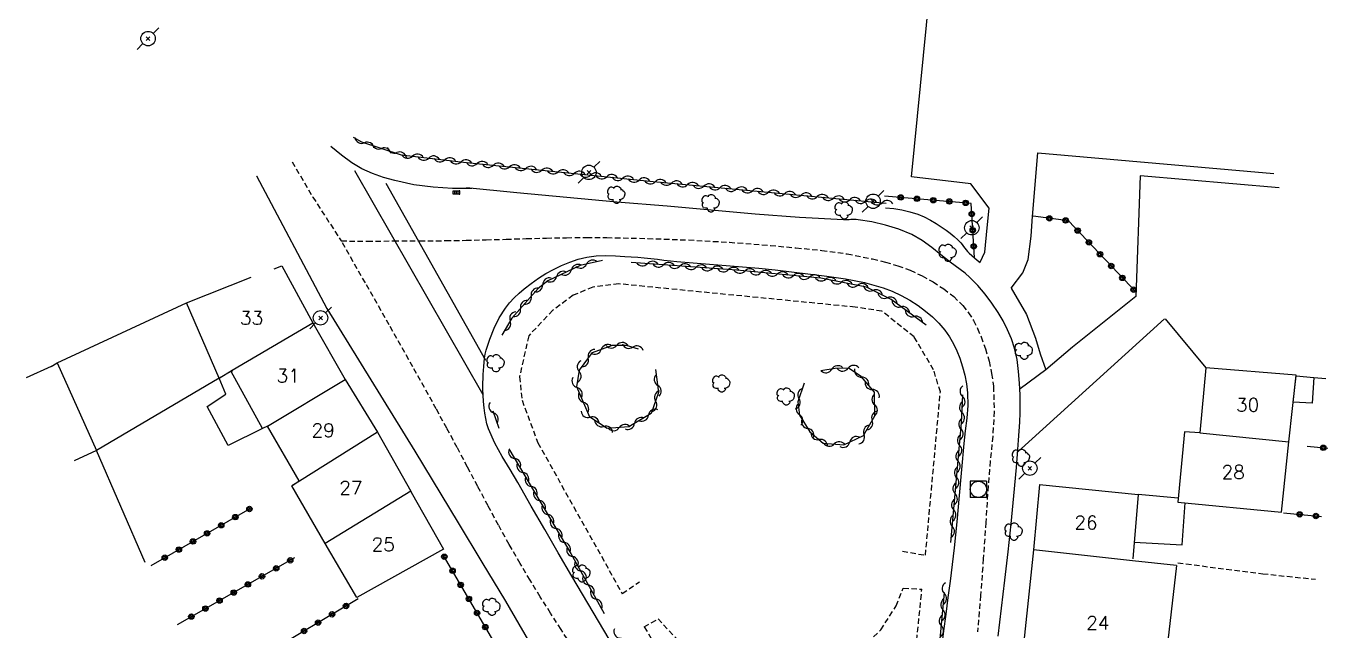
# Model space of a CAD drawing. Header units: millimetres. Extents: x 146998 to 148001, y 143000 to 144001.
# Drawn here: x 147358.8 to 147478.8, y 143512.1 to 143567.9 of the extents above; entities that cross this region are included whole.
import ezdxf
from ezdxf.enums import TextEntityAlignment as Align

# ---------------------------------------------------------------- set-up
doc = ezdxf.new("R2010")
doc.units = ezdxf.units.MM
doc.linetypes.add('DASHED', pattern=[0.75, 0.5, -0.25])
doc.layers.get('0').update_dxf_attribs({"linetype": 'CONTINUOUS'})
for name, color, linetype in [('W0001', 6, 'DASHED'), ('W0008', 7, 'CONTINUOUS'), ('W0014', 7, 'CONTINUOUS'), ('W0017', 7, 'CONTINUOUS'), ('W0020', 2, 'CONTINUOUS'), ('W0101', 7, 'CONTINUOUS'), ('W0104', 1, 'CONTINUOUS'), ('W0112', 1, 'DASHED'), ('W0300', 7, 'CONTINUOUS'), ('W0310', 3, 'CONTINUOUS'), ('W0323', 7, 'CONTINUOUS'), ('W0333', 7, 'CONTINUOUS'), ('W0401', 7, 'CONTINUOUS'), ('W0420', 7, 'CONTINUOUS'), ('W0473', 7, 'CONTINUOUS'), ('W0991', 7, 'CONTINUOUS'), ('W1102', 7, 'CONTINUOUS')]:
    doc.layers.add(name, color=color, linetype=linetype)
doc.styles.get("Standard").update_dxf_attribs({"font": 'romans.shx', "width": 0.85})

# ---------------------------------------------------------------- blocks, each defined once
blk = doc.blocks.new('T300')
for p, q in [((-0.8, 0.51), (-0.86, 0.34)), ((-0.86, 0.34), (-0.86, 0.17)), ((-0.86, 0.17), (-0.74, 0.06)), ((-0.69, 0.63), (-0.8, 0.51)), ((-0.8, -0.06), (-0.74, 0.06)), ((-0.74, 0.06), (-0.69, 0.11)), ((-0.57, 0.69), (-0.69, 0.63)), ((-0.46, 0.69), (-0.57, 0.69)), ((-0.29, 0.63), (-0.46, 0.69)), ((-0.29, 0.63), (-0.17, 0.74)), ((-0.23, 0.57), (-0.29, 0.63)), ((-0.17, 0.74), (-0.06, 0.8)), ((-0.06, 0.8), (0.06, 0.8)), ((0.06, 0.8), (0.23, 0.74)), ((0.23, 0.74), (0.34, 0.63)), ((0.34, 0.63), (0.4, 0.51)), ((0.46, 0.46), (0.34, 0.46)), ((0.4, 0.51), (0.4, 0.46)), ((0.57, 0.4), (0.46, 0.46)), ((0.57, 0.4), (0.69, 0.29)), ((0.69, 0.29), (0.74, 0.17)), ((0.74, 0.06), (0.69, -0.17)), ((0.74, 0.17), (0.74, 0.06)), ((-0.8, -0.17), (-0.8, -0.06)), ((-0.8, -0.23), (-0.8, -0.17)), ((-0.74, -0.34), (-0.8, -0.23)), ((-0.69, -0.4), (-0.74, -0.34)), ((-0.51, -0.46), (-0.69, -0.4)), ((-0.4, -0.46), (-0.51, -0.46)), ((-0.4, -0.46), (-0.34, -0.46)), ((-0.34, -0.46), (-0.34, -0.4)), ((-0.34, -0.51), (-0.34, -0.46)), ((-0.29, -0.63), (-0.34, -0.51)), ((-0.17, -0.74), (-0.29, -0.63)), ((-0.06, -0.8), (-0.17, -0.74)), ((0.06, -0.8), (-0.06, -0.8)), ((0.17, -0.74), (0.06, -0.8)), ((0.23, -0.69), (0.17, -0.74)), ((0.29, -0.46), (0.23, -0.46)), ((0.29, -0.63), (0.23, -0.69)), ((0.46, -0.4), (0.29, -0.46)), ((0.34, -0.51), (0.29, -0.63)), ((0.34, -0.51), (0.34, -0.46)), ((0.57, -0.34), (0.46, -0.4)), ((0.63, -0.29), (0.57, -0.34)), ((0.69, -0.17), (0.63, -0.29))]:
    blk.add_line(p, q)
blk = doc.blocks.new('T473')
for p, q in [((-0.166667, 0.166667), (0.166667, -0.166667)), ((-0.166667, -0.166667), (0.166667, 0.166667)), ((0.500001, 0.500001), (1.000002, 1.000002)), ((-1.000002, -1.000002), (-0.500001, -0.500001))]:
    blk.add_line(p, q)
blk.add_ellipse((0, 0), major_axis=(0.471405, 0.471405), ratio=1, start_param=5.4977871438, end_param=11.780972451)
blk = doc.blocks.new('T420')
for p, q in [((0.75, 0.75), (-0.75, 0.75)), ((-0.75, 0.75), (-0.75, -0.75)), ((0.75, 0.75), (0.75, -0.75)), ((0.75, -0.75), (-0.75, -0.75))]:
    blk.add_line(p, q)
blk.add_ellipse((0, 0), major_axis=(-0.53, 0.53), ratio=1, start_param=3.926991, end_param=10.210176)
blk = doc.blocks.new('T401')
for p, q in [((-0.3, 0.3), (0, 0.3)), ((-0.3, -0.25), (-0.3, 0.3)), ((-0.3, 0.15), (0, 0.15)), ((-0.3, 0), (0, 0)), ((0, 0.3), (0, -0.25)), ((-0.3, -0.15), (0, -0.15)), ((-0.3, -0.25), (-0.3, -0.3)), ((-0.3, -0.3), (0, -0.3)), ((0, -0.3), (0, -0.25))]:
    blk.add_line(p, q)
blk = doc.blocks.new('t323o')
at = {"color": 0, "linetype": 'Continuous'}
for radius in [0.25, 0.15]:
    blk.add_circle((0, 0), radius, dxfattribs=at)
blk = doc.blocks.new('t310o')
at = {"color": 0, "linetype": 'Continuous'}
for centre, start, end in [((-0.5, 0.38), 216.8699, 323.1304), ((0.5, -0.37), 36.8699, 143.1303)]:
    blk.add_arc(centre, 0.625, start, end, dxfattribs=at)

msp = doc.modelspace()

# ---------------------------------------------------------------- linework, layer by layer
at = {"layer": 'W0001'}
for points in [[(147383.3, 143555.35), (147385.2, 143552.1), (147387.83, 143548.05)], [(147387.83, 143548.05), (147390.24, 143548.04), (147392.65, 143548.05), (147395.06, 143548.06), (147397.47, 143548.08), (147399.33, 143548.11), (147401.18, 143548.16), (147403.03, 143548.21), (147404.89, 143548.27), (147406.74, 143548.32), (147408.6, 143548.35), (147410.45, 143548.37), (147412.31, 143548.36), (147416.08, 143548.28), (147419.85, 143548.14), (147423.62, 143547.93), (147427.39, 143547.64), (147429.75, 143547.42), (147432.12, 143547.18), (147434.48, 143546.86), (147436.82, 143546.39), (147437.99, 143546.1), (147439.14, 143545.76), (147440.27, 143545.35), (147441.37, 143544.84), (147442.39, 143544.27), (147443.37, 143543.64), (147444.3, 143542.92), (147445.14, 143542.09), (147445.66, 143541.44), (147446.11, 143540.73), (147446.48, 143539.98), (147446.81, 143539.22), (147447.22, 143538.11), (147447.55, 143536.97), (147447.79, 143535.82), (147447.95, 143534.65), (147448.03, 143532.34), (147447.89, 143530.04), (147447.66, 143527.75), (147447.47, 143525.47), (147447.25, 143522.1), (147447.02, 143518.74), (147446.77, 143515.37), (147446.48, 143512.01)], [(147409.06, 143510.73), (147408.09, 143512.23), (147407.13, 143513.74), (147406.17, 143515.25), (147405.24, 143516.78), (147404.32, 143518.32), (147403.31, 143520.07), (147402.33, 143521.85), (147401.36, 143523.63), (147400.41, 143525.42), (147399.47, 143527.21), (147398.52, 143529), (147397.56, 143530.78), (147396.59, 143532.56), (147394.43, 143536.45), (147392.25, 143540.32), (147390.05, 143544.19), (147387.83, 143548.05)]]:
    msp.add_lwpolyline(points, dxfattribs=at)
at = {"layer": 'W0008'}
msp.add_lwpolyline([(147413.02, 143510.51), (147412.04, 143512.17), (147411.05, 143513.83), (147410.07, 143515.49), (147409.1, 143517.16), (147407.84, 143519.3), (147406.59, 143521.45), (147405.35, 143523.6), (147404.12, 143525.77), (147403.41, 143526.98), (147402.67, 143528.18), (147401.98, 143529.42), (147401.41, 143530.73), (147401.26, 143531.2), (147401.15, 143531.69), (147401.07, 143532.18), (147401, 143532.67), (147400.94, 143533.25), (147400.9, 143533.83), (147400.89, 143534.4), (147400.89, 143534.98), (147400.9, 143535.36), (147400.91, 143535.74), (147400.93, 143536.11), (147400.96, 143536.49), (147400.99, 143536.87), (147401.05, 143537.25), (147401.11, 143537.62), (147401.2, 143537.99), (147401.52, 143539.01), (147401.92, 143540), (147402.4, 143540.95), (147402.97, 143541.85), (147403.35, 143542.35), (147403.77, 143542.8), (147404.23, 143543.23), (147404.7, 143543.63), (147405.34, 143544.13), (147406, 143544.61), (147406.69, 143545.04), (147407.4, 143545.43), (147408.14, 143545.79), (147408.89, 143546.11), (147409.67, 143546.37), (147410.47, 143546.57), (147411.34, 143546.68), (147412.22, 143546.7), (147413.1, 143546.67), (147413.97, 143546.63), (147414.57, 143546.6), (147415.17, 143546.55), (147415.77, 143546.49), (147416.37, 143546.43), (147416.97, 143546.36), (147417.57, 143546.29), (147418.17, 143546.22), (147418.77, 143546.16), (147420.28, 143546.02), (147421.79, 143545.9), (147423.3, 143545.78), (147424.81, 143545.66), (147426.32, 143545.53), (147427.83, 143545.39), (147429.34, 143545.22), (147430.84, 143545.03), (147432.58, 143544.79), (147434.33, 143544.55), (147436.08, 143544.23), (147437.78, 143543.74), (147438.63, 143543.42), (147439.46, 143543.03), (147440.25, 143542.58), (147441.01, 143542.09), (147441.69, 143541.59), (147442.33, 143541.05), (147442.93, 143540.46), (147443.48, 143539.82), (147443.9, 143539.22), (147444.26, 143538.58), (147444.58, 143537.92), (147444.85, 143537.24), (147445.11, 143536.46), (147445.32, 143535.67), (147445.48, 143534.87), (147445.57, 143534.05), (147445.59, 143532.88), (147445.5, 143531.7), (147445.35, 143530.54), (147445.23, 143529.38), (147445.02, 143526.97), (147444.8, 143524.57), (147444.57, 143522.17), (147444.32, 143519.77), (147444.14, 143518.23), (147443.96, 143516.7), (147443.76, 143515.17), (147443.56, 143513.63), (147443.36, 143512.1), (147443.17, 143510.57)], dxfattribs=at)
at = {"layer": 'W0014'}
for points in [[(147399.86, 143552.89), (147398.07, 143552.88), (147396.29, 143553), (147394.52, 143553.24), (147392.77, 143553.61), (147391.73, 143553.9), (147390.72, 143554.26), (147389.73, 143554.7), (147388.8, 143555.25), (147387.86, 143555.95), (147386.86, 143556.76)], [(147380.01, 143554.05), (147386.5, 143541.82), (147390.57, 143535.26), (147394.61, 143528.67), (147398.62, 143522.07), (147400.8, 143518.45), (147402.96, 143514.83), (147405.1, 143511.19)], [(147380.01, 143554.05), (147380.01, 143554.05)], [(147448.4, 143511.62), (147448.71, 143514.21), (147449.01, 143516.79), (147449.31, 143519.38), (147449.59, 143521.97), (147449.84, 143524.56), (147450.07, 143527.15), (147450.14, 143527.99), (147450.21, 143528.83), (147450.27, 143529.67), (147450.34, 143530.5), (147450.38, 143531.34), (147450.42, 143532.19), (147450.43, 143533.03), (147450.41, 143533.87), (147450.36, 143534.95), (147450.28, 143536.03), (147450.13, 143537.11), (147449.89, 143538.17), (147449.61, 143539.03), (147449.26, 143539.87), (147448.85, 143540.68), (147448.39, 143541.46), (147447.81, 143542.33), (147447.19, 143543.15), (147446.51, 143543.94), (147445.79, 143544.69), (147445.36, 143545.07), (147444.9, 143545.43), (147444.43, 143545.76), (147443.96, 143546.1), (147443.11, 143546.77), (147442.27, 143547.45), (147441.39, 143548.1), (147440.44, 143548.64), (147439.24, 143549.14), (147438, 143549.52), (147436.74, 143549.8), (147435.47, 143550), (147435.3, 143550.02), (147435.14, 143550.02), (147434.97, 143550.02), (147434.8, 143550.02), (147434.64, 143550.01), (147434.47, 143550), (147434.31, 143550), (147434.14, 143550), (147430.07, 143550.22), (147426, 143550.53), (147421.94, 143550.89), (147417.88, 143551.25), (147413.25, 143551.64), (147408.63, 143552.06), (147404.01, 143552.49), (147399.38, 143552.94)], [(147438, 143551.09), (147438.76, 143551.03), (147439.52, 143550.92), (147440.26, 143550.75), (147440.99, 143550.52), (147441.58, 143550.27), (147442.14, 143549.98), (147442.68, 143549.65), (147443.22, 143549.3), (147443.6, 143549.04), (147443.96, 143548.76), (147444.32, 143548.47), (147444.66, 143548.16), (147444.8, 143548.02), (147444.94, 143547.87), (147445.07, 143547.71), (147445.19, 143547.55), (147445.32, 143547.4), (147445.44, 143547.24), (147445.57, 143547.09), (147445.71, 143546.94), (147445.95, 143546.71), (147446.2, 143546.49), (147446.46, 143546.28), (147446.73, 143546.08)]]:
    msp.add_lwpolyline(points, dxfattribs=at)
at = {"layer": 'W0017'}
for points in [[(147446.72, 143546.09), (147447.15, 143547.03), (147447.38, 143549.26), (147447.55, 143551.06)], [(147449.58, 143543.69), (147450.65, 143545.11), (147451.15, 143546.33), (147451.43, 143548.5), (147451.56, 143550.33)], [(147461.07, 143542.94), (147455.23, 143538.25), (147452.8, 143536.16), (147450.41, 143534.43)], [(147450.2, 143528.62), (147463.74, 143540.88)]]:
    msp.add_lwpolyline(points, dxfattribs=at)
at = {"layer": 'W0020'}
for points in [[(147400.92, 143533.85), (147389.07, 143554.53)], [(147391.95, 143553.39), (147401.14, 143537.05)]]:
    msp.add_lwpolyline(points, dxfattribs=at)
at = {"layer": 'W0101'}
for points in [[(147381.63, 143545.49), (147382.34, 143545.76)], [(147382.34, 143545.76), (147385.2, 143540.51)], [(147377.67, 143536.02), (147377.79, 143536.12), (147376.58, 143535.41), (147373.55, 143542.35), (147379.53, 143544.7)], [(147361.64, 143536.82), (147373.55, 143542.35)], [(147385.2, 143540.51), (147388.2, 143535.29)], [(147361.08, 143536.48), (147358.77, 143535.43)], [(147361.08, 143536.48), (147361.64, 143536.82)], [(147376.58, 143535.41), (147377.78, 143536.13)], [(147381.04, 143530.99), (147380.56, 143530.75), (147377.67, 143536.02)], [(147467.55, 143536.36), (147466.97, 143530.35)], [(147475.2, 143529.52), (147475.85, 143535.68), (147467.55, 143536.36)], [(147388.2, 143535.29), (147391.16, 143530.42)], [(147383.94, 143525.95), (147381.04, 143530.99)], [(147391.16, 143530.42), (147394.23, 143524.97)], [(147466.97, 143530.35), (147465.57, 143530.45), (147464.95, 143523.98), (147474.52, 143523.05)], [(147474.52, 143523.05), (147475.2, 143529.52)], [(147386.34, 143520.16), (147383.28, 143525.48), (147383.94, 143525.95)], [(147452.21, 143525.6), (147451.66, 143519.56)], [(147452.21, 143525.6), (147461.31, 143524.68)], [(147394.23, 143524.97), (147394.26, 143524.9), (147397.24, 143519.65)], [(147461.31, 143524.68), (147460.8, 143518.76)], [(147397.24, 143519.65), (147389.25, 143515.17), (147386.34, 143520.16)], [(147451.66, 143519.56), (147450.38, 143507.63)], [(147464.82, 143518.14), (147463.46, 143506.11), (147459.97, 143506.58)], [(147464.82, 143518.14), (147460.78, 143518.57)]]:
    msp.add_lwpolyline(points, dxfattribs=at)
at = {"layer": 'W0104'}
for points in [[(147361.64, 143536.82), (147365.25, 143528.72), (147363.2, 143527.77)], [(147376.58, 143535.41), (147365.25, 143528.72)], [(147380.56, 143530.75), (147377.4, 143529.18), (147375.48, 143532.8), (147377.19, 143533.92), (147376.58, 143535.41)], [(147369.75, 143518.4), (147365.25, 143528.72)], [(147383.97, 143525.91), (147383.28, 143525.48)], [(147460.93, 143520.28), (147465.35, 143520.03), (147465.62, 143523.92)], [(147464.98, 143524.34), (147461.31, 143524.68)]]:
    msp.add_lwpolyline(points, dxfattribs=at)
msp.add_lwpolyline([(147475.85, 143535.61), (147477.5, 143535.45), (147477.35, 143533.11), (147475.59, 143533.2)], close=True, dxfattribs=at)
at = {"layer": 'W0112'}
for points in [[(147441.69, 143519.08), (147443.06, 143534.13), (147442.44, 143536.18), (147440.65, 143539.2), (147437.67, 143541.58), (147435.21, 143541.95), (147413.43, 143544.09), (147411.02, 143543.79), (147409.21, 143543.04), (147407.33, 143541.66), (147405.11, 143539.31), (147404.26, 143535.54), (147404.5, 143533.36), (147405.95, 143529.45), (147413.74, 143515.53)], [(147439.56, 143519.44), (147441.69, 143519.08)], [(147464.96, 143518.37), (147472.78, 143517.37), (147477.64, 143516.86)], [(147413.74, 143515.56), (147415.31, 143516.61)], [(147415.76, 143512.48), (147425.28, 143496.76), (147433.02, 143482.89), (147434.28, 143482.59), (147435.82, 143482.63), (147437.26, 143483.32), (147438.03, 143484.54), (147438.44, 143487.37), (147441.36, 143515.95)], [(147432.78, 143508.5), (147435.28, 143509.98), (147437.58, 143512.2), (147438.99, 143514.41), (147439.64, 143516.03), (147441.36, 143515.95)], [(147415.76, 143512.48), (147417.03, 143513.2), (147419.94, 143510.12), (147423.3, 143508.12), (147426.24, 143507.46), (147428.05, 143507.57)]]:
    msp.add_lwpolyline(points, dxfattribs=at)
at = {"layer": 'W0310'}
for points in [[(147388.94, 143557.63), (147389.71, 143557.18), (147393.36, 143555.99), (147399.38, 143555.28), (147416.57, 143553.53), (147438.08, 143551.54)], [(147411.9, 143546.26), (147409.86, 143545.78), (147406.86, 143544.38), (147405.97, 143543.67), (147403.55, 143540.92), (147402.64, 143539.38)], [(147441.75, 143540.28), (147438.52, 143542.64), (147436.26, 143543.8), (147432.03, 143544.62), (147424.29, 143545.35), (147414.56, 143546.08)], [(147416.79, 143536.21), (147417.09, 143534.08), (147416.41, 143532.14), (147414.34, 143530.92), (147412.33, 143530.76), (147410.75, 143531.82), (147409.56, 143534.59), (147409.79, 143536.13), (147410.98, 143537.76), (147412.85, 143538.43), (147414.1, 143538.45), (147415.2, 143538.1)], [(147430.52, 143534.94), (147429.92, 143533.23), (147430.07, 143531.98), (147431.03, 143530.46), (147432.26, 143529.42), (147434.16, 143529.26), (147435.99, 143530.12), (147437.02, 143531.92), (147437, 143534.1), (147435.77, 143535.55), (147434.6, 143536.32), (147433.36, 143536.28), (147432.03, 143536.07)], [(147444.03, 143520.26), (147445.02, 143531.29), (147445.12, 143533.86)], [(147401.8, 143532.39), (147402.36, 143530.79)], [(147403.28, 143528.88), (147408.99, 143519.24), (147412.07, 143513.7)], [(147441.21, 143491.64), (147443.45, 143515.64)]]:
    msp.add_lwpolyline(points, dxfattribs=at)
at = {"layer": 'W0323'}
for points in [[(147446.21, 143546.51), (147445.9, 143551.52), (147437.91, 143552.18)], [(147461.13, 143543.29), (147454.87, 143549.91), (147451.63, 143550.33)], [(147477.5, 143535.45), (147478.59, 143535.37)], [(147476.87, 143529.14), (147478.79, 143528.94)], [(147379.4, 143523.36), (147370.26, 143518.11)], [(147474.69, 143522.99), (147478.19, 143522.64)], [(147383.51, 143518.83), (147372.7, 143512.67)], [(147402.62, 143509.86), (147397.27, 143519.04)], [(147389.38, 143515.06), (147375.38, 143506.71)]]:
    msp.add_lwpolyline(points, dxfattribs=at)
at = {"layer": 'W0333'}
for points in [[(147447.55, 143551.06), (147445.86, 143553.33), (147440.39, 143553.97), (147442.62, 143576.38)], [(147451.56, 143550.32), (147452.05, 143556.17), (147473.79, 143554.27)], [(147474.3, 143552.96), (147461.48, 143554.05), (147461.07, 143542.93)], [(147449.58, 143543.69), (147451, 143541.28), (147451.82, 143539.09), (147452.26, 143537.66), (147452.8, 143536.16)], [(147463.79, 143540.86), (147467.55, 143536.36)]]:
    msp.add_lwpolyline(points, dxfattribs=at)
at = {"layer": 'W1102'}
for points in [[(147377.78, 143536.13), (147385.2, 143540.51)], [(147381.04, 143530.99), (147388.2, 143535.29)], [(147391.16, 143530.42), (147383.97, 143525.91)], [(147466.97, 143530.35), (147475.2, 143529.52)], [(147394.23, 143524.97), (147386.34, 143520.16)], [(147460.78, 143518.57), (147451.66, 143519.56)]]:
    msp.add_lwpolyline(points, dxfattribs=at)

# ---------------------------------------------------------------- block references
at = {"layer": 'W0300'}
for p in [(147413.23, 143552.31), (147421.93, 143551.52), (147434.2, 143550.87), (147443.78, 143546.96), (147450.8, 143537.92), (147402.1, 143536.77), (147422.91, 143534.9), (147428.85, 143533.72), (147450.54, 143528.06), (147449.86, 143521.25), (147410.02, 143517.4), (147401.72, 143514.31)]:
    msp.add_blockref('T300', p, dxfattribs=at)
at = {"layer": 'W0310'}
for p, rotation in [((147389.96, 143557.1), 331.5646551984339), ((147391.54, 143556.58), 331.5646551984339), ((147392.96, 143556.2), 331.5646551984339), ((147394.4, 143555.86), 353.3205368554812), ((147395.89, 143555.69), 353.3205368554812), ((147397.38, 143555.52), 353.3205368554812), ((147398.87, 143555.34), 353.3205368554812), ((147400.36, 143555.18), 354.1913712248909), ((147401.85, 143555.03), 354.1913712248909), ((147403.34, 143554.88), 354.1913712248909), ((147404.84, 143554.73), 354.1913712248909), ((147406.33, 143554.57), 354.1913712248909), ((147407.82, 143554.42), 354.1913712248909), ((147409.31, 143554.27), 354.1913712248909), ((147410.81, 143554.12), 354.1913712248909), ((147412.3, 143553.97), 354.1913712248909), ((147413.79, 143553.82), 354.1913712248909), ((147415.28, 143553.66), 354.1913712248909), ((147416.78, 143553.51), 354.702095049544), ((147418.27, 143553.38), 354.702095049544), ((147419.76, 143553.24), 354.702095049544), ((147421.26, 143553.1), 354.702095049544), ((147422.75, 143552.96), 354.702095049544), ((147424.24, 143552.82), 354.702095049544), ((147425.74, 143552.68), 354.702095049544), ((147427.23, 143552.54), 354.702095049544), ((147428.72, 143552.41), 354.702095049544), ((147430.22, 143552.27), 354.702095049544), ((147431.71, 143552.13), 354.702095049544), ((147433.2, 143551.99), 354.702095049544), ((147434.7, 143551.85), 354.702095049544), ((147436.19, 143551.71), 354.702095049544), ((147437.69, 143551.57), 354.702095049544), ((147409.04, 143545.4), 204.9490087523538), ((147410.44, 143545.92), 193.1714169854079), ((147416.05, 143545.97), 175.7232836993538), ((147417.55, 143545.86), 175.7232836993538), ((147419.05, 143545.74), 175.7232836993538), ((147420.54, 143545.63), 175.7232836993538), ((147422.04, 143545.52), 175.7232836993538), ((147423.53, 143545.41), 175.7232836993538), ((147425.03, 143545.28), 174.6226034432168), ((147426.52, 143545.14), 174.6226034432168), ((147406.4, 143544.01), 218.6912333323779), ((147407.68, 143544.77), 204.9490087523538), ((147428.02, 143545), 174.6226034432168), ((147429.51, 143544.86), 174.6226034432168), ((147431, 143544.72), 174.6226034432168), ((147432.49, 143544.53), 169.0417307723991), ((147433.96, 143544.25), 169.0417307723991), ((147435.43, 143543.96), 169.0417307723991), ((147405.34, 143542.96), 228.6108573878995), ((147436.85, 143543.5), 152.747715419589), ((147438.18, 143542.82), 152.747715419589), ((147404.35, 143541.83), 228.6108573878995), ((147439.42, 143541.98), 143.780024102735), ((147440.63, 143541.09), 143.780024102735), ((147403.4, 143540.67), 239.6399122933748), ((147411.8, 143538.05), 19.87938151709113), ((147413.24, 143538.43), 0.8659800437816557), ((147414.71, 143538.26), 342.3477317175067), ((147410.61, 143537.25), 53.65902394751637), ((147409.77, 143536.02), 81.49101088659476), ((147433.06, 143536.23), 188.6945153765964), ((147434.56, 143536.32), 181.8580922058885), ((147435.81, 143535.5), 130.2399155065891), ((147409.58, 143534.54), 113.3282300334959), ((147417, 143534.73), 278.1000573756218), ((147436.78, 143534.36), 130.2399155065891), ((147445.11, 143533.71), 87.92594243017676), ((147410.17, 143533.17), 113.3282300334959), ((147416.81, 143533.28), 250.7337104372139), ((147430.02, 143533.52), 250.5423789903932), ((147437.01, 143532.94), 90.52611725547257), ((147401.87, 143532.21), 289.2358628153416), ((147410.78, 143531.8), 146.1093061117753), ((147416.16, 143531.99), 210.559668185517), ((147430.06, 143532.05), 276.9893651558195), ((147436.78, 143531.5), 60.30653578129805), ((147445.06, 143532.21), 87.92594243017676), ((147412.02, 143530.96), 146.1093061117753), ((147413.46, 143530.85), 184.54900759044), ((147414.87, 143531.23), 210.559668185517), ((147430.83, 143530.77), 302.09623801263), ((147436.03, 143530.2), 60.30653578129805), ((147444.97, 143530.72), 84.83132494901363), ((147431.89, 143529.73), 319.9262475268144), ((147434.71, 143529.52), 25.37446349962374), ((147444.84, 143529.22), 84.83132494901363), ((147403.81, 143527.99), 300.6521357331908), ((147433.28, 143529.33), 355.121457170861), ((147444.7, 143527.73), 84.83132494901363), ((147404.57, 143526.7), 300.6521357331908), ((147405.34, 143525.41), 300.6521357331908), ((147444.57, 143526.24), 84.83132494901363), ((147406.1, 143524.12), 300.6521357331908), ((147444.43, 143524.74), 84.83132494901363), ((147444.3, 143523.25), 84.83132494901363), ((147406.87, 143522.83), 300.6521357331908), ((147444.16, 143521.75), 84.83132494901363), ((147407.63, 143521.53), 300.6521357331908), ((147408.4, 143520.24), 300.6521357331908), ((147409.15, 143518.95), 299.0642624174475), ((147409.88, 143517.64), 299.0642624174475), ((147410.61, 143516.33), 299.0642624174475), ((147411.34, 143515.02), 299.0642624174475), ((147443.44, 143515.54), 84.66866181739987), ((147443.3, 143514.05), 84.66866181739987), ((147443.16, 143512.55), 84.66866181739987), ((147413.51, 143511.43), 300.5844344859951)]:
    msp.add_blockref('t310o', p, dxfattribs=dict(at, rotation=rotation))
at = {"layer": 'W0323'}
for p, rotation in [((147439.41, 143552.06), 175.271369656161), ((147440.9, 143551.94), 175.271369656161), ((147442.4, 143551.81), 175.271369656161), ((147443.89, 143551.69), 175.271369656161), ((147445.39, 143551.56), 175.271369656161), ((147445.96, 143550.54), 93.4468381362807), ((147453.12, 143550.13), 172.6420044528892), ((147446.05, 143549.04), 93.4468381362807), ((147454.61, 143549.94), 172.6420044528892), ((147455.72, 143549.01), 133.4078719514011), ((147456.75, 143547.92), 133.4078719514011), ((147446.14, 143547.55), 93.4468381362807), ((147457.78, 143546.83), 133.4078719514011), ((147458.81, 143545.74), 133.4078719514011), ((147459.84, 143544.65), 133.4078719514011), ((147460.87, 143543.56), 133.4078719514011), ((147478.36, 143528.98), 353.8972374746486), ((147378.06, 143522.59), 209.870977796559), ((147379.36, 143523.34), 209.870977796559), ((147476.19, 143522.84), 354.169751662163), ((147477.68, 143522.69), 354.169751662163), ((147376.76, 143521.84), 209.870977796559), ((147374.16, 143520.35), 209.870977796559), ((147375.46, 143521.09), 209.870977796559), ((147371.56, 143518.85), 209.870977796559), ((147372.86, 143519.6), 209.870977796559), ((147397.33, 143518.94), 120.2044203318103), ((147381.83, 143517.87), 209.6597209941956), ((147383.13, 143518.61), 209.6597209941956), ((147398.09, 143517.64), 120.2044203318103), ((147379.22, 143516.38), 209.6597209941956), ((147380.52, 143517.13), 209.6597209941956), ((147398.84, 143516.34), 120.2044203318103), ((147377.92, 143515.64), 209.6597209941956), ((147375.31, 143514.16), 209.6597209941956), ((147376.61, 143514.9), 209.6597209941956), ((147388.27, 143514.4), 210.8182999991274), ((147399.6, 143515.05), 120.2044203318103), ((147374.01, 143513.42), 209.6597209941956), ((147385.69, 143512.86), 210.8182999991274), ((147386.98, 143513.63), 210.8182999991274), ((147400.35, 143513.75), 120.2044203318103), ((147384.4, 143512.09), 210.8182999991274), ((147401.11, 143512.45), 120.2044203318103)]:
    msp.add_blockref('t323o', p, dxfattribs=dict(at, rotation=rotation))
at = {"layer": 'W0401', "rotation": 89.30930326712631}
msp.add_blockref('T401', (147398.45, 143552.67), dxfattribs=at)
at = {"layer": 'W0420'}
msp.add_blockref('T420', (147446.57, 143525.15), dxfattribs=at)
at = {"layer": 'W0473'}
for p in [(147370.02, 143566.71), (147370.02, 143566.71), (147410.66, 143554.37), (147436.86, 143551.71), (147445.96, 143549.27), (147385.92, 143540.96), (147451.31, 143527.1)]:
    msp.add_blockref('T473', p, dxfattribs=at)

# ---------------------------------------------------------------- texts
at = {"layer": 'W0991'}
for s, p in [('33', (147379.56, 143540.96)), ('31', (147382.94, 143535.63)), ('30', (147471.39, 143532.94)), ('29', (147386.16, 143530.6)), ('28', (147470.06, 143526.75)), ('27', (147388.72, 143525.29)), ('26', (147456.49, 143522.09)), ('25', (147391.7, 143520.07)), ('24', (147457.58, 143512.84))]:
    msp.add_text(s, height=1.25, dxfattribs=at).set_placement(p, align=Align.MIDDLE_CENTER)

doc.saveas('drawing.dxf')
